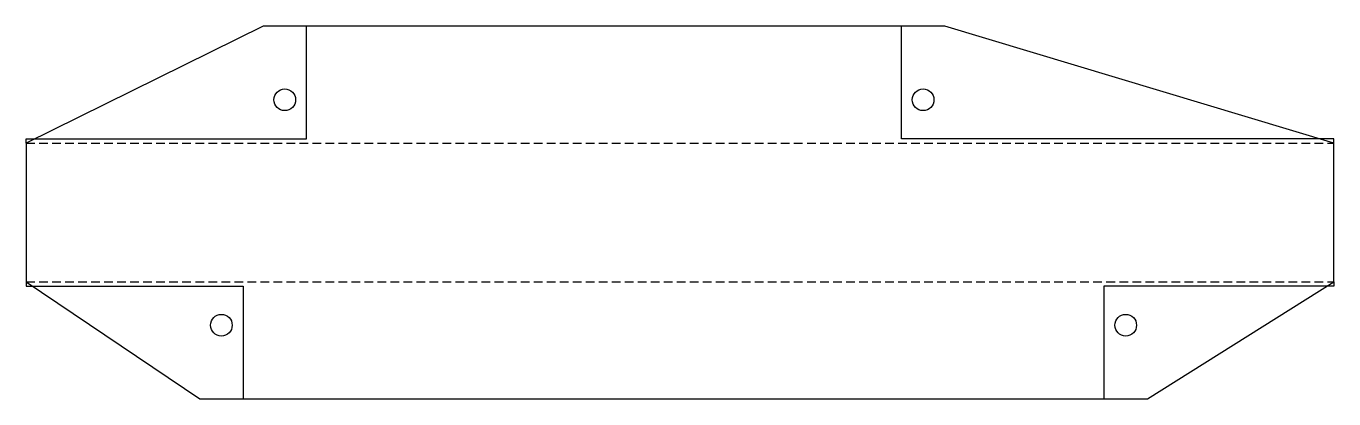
# Model space of a CAD drawing. Header units: inches. Extents: x 0 to 37.7, y 0 to 10.8.
import ezdxf

# ---------------------------------------------------------------- set-up
doc = ezdxf.new("R2010")
doc.units = ezdxf.units.IN
doc.linetypes.add('DASHED', pattern=[0.375, 0.25, -0.125])
for name, color, linetype in [('CONSTRUCTION', 2, 'DASHED'), ('CUT', 7, 'CONTINUOUS'), ('INNER_CUT', 1, 'CONTINUOUS'), ('REFERENCE', 8, 'CONTINUOUS')]:
    doc.layers.add(name, color=color, linetype=linetype)

msp = doc.modelspace()

# ---------------------------------------------------------------- linework, layer by layer
at = {"layer": 'CONSTRUCTION'}
for p, q in [((0, 7.375), (37.681009, 7.375)), ((0, 3.375), (37.681009, 3.375))]:
    msp.add_line(p, q, dxfattribs=at)
at = {"layer": 'CUT'}
msp.add_lwpolyline([(0, 3.375), (5, 0), (32.308, 0), (37.681009, 3.375), (37.681009, 7.375), (26.471, 10.75), (6.827, 10.75), (0, 7.375)], close=True, dxfattribs=at)
at = {"layer": 'INNER_CUT'}
for points in [[(0, 7.375), (0, 7.5), (8.077, 7.5), (8.077, 10.75)], [(37.681009, 7.375), (37.681009, 7.5), (25.221, 7.5), (25.221, 10.75)], [(0, 3.375), (0, 3.25), (6.25, 3.25), (6.25, 0)], [(37.681009, 3.375), (37.681009, 3.25), (31.058, 3.25), (31.058, 0)]]:
    msp.add_lwpolyline(points, dxfattribs=at)
at = {"layer": 'REFERENCE'}
for centre in [(7.452, 8.625), (25.846, 8.625), (5.625, 2.125), (31.683, 2.125)]:
    msp.add_circle(centre, 0.3125, dxfattribs=at)

doc.saveas('drawing.dxf')
